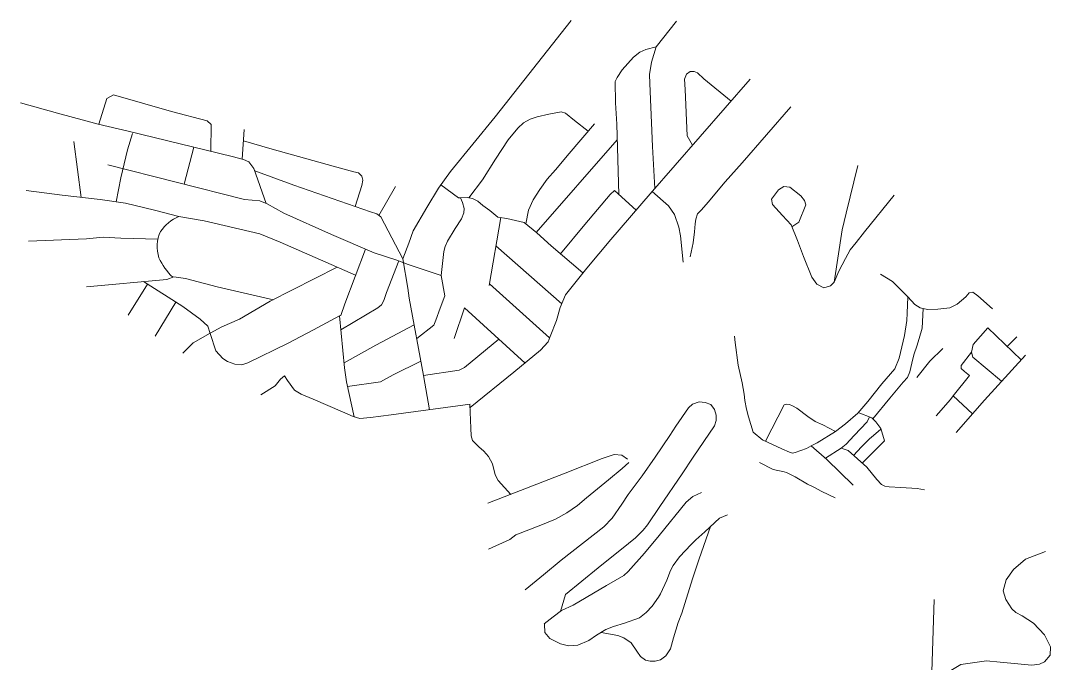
# Model space of a CAD drawing. Header units: metres. Extents: x 342074 to 345234, y 7372960 to 7377258.
# Drawn here: x 342074 to 343895, y 7374546 to 7375683 of the extents above; entities that cross this region are included whole.
import ezdxf

# ---------------------------------------------------------------- set-up
doc = ezdxf.new("R2010")
doc.units = ezdxf.units.M
for name, color, linetype, lineweight, true_color in [('AVENIDA ALBERT SCHWEITZER - 07_01_2021 - FERMOM_16 - FERMOM_79', 18, 'Continuous', 18, 0x000000), ('AVENIDA FELIPE COMÉRCIO - 07_01_2021 - FERMOM_19', 18, 'Continuous', 18, 0x000000), ('AVENIDA FERNANDO FERRARI - 07_01_2021 - FERMOM_40 - FERMOM_41', 18, 'Continuous', 18, 0x000000), ('AVENIDA JOSÉ ARTUR DA FROTA MOREIRA - 07_01_2021 - FERMOM_45', 18, 'Continuous', 18, 0x000000), ('MCT - JOSÉ ARTHUR DA FROTA MOREIRA', 18, 'Continuous', 18, 0x000000), ('MCT - PASSAGEM JESUS DE NAZARÉ', 18, 'Continuous', 18, 0x000000), ('MCT - RUA COMANDANTE ELIAS JAFETE', 18, 'Continuous', 18, 0x000000), ('MCT - RUA DAS ZÍNIAS FILHO', 18, 'Continuous', 18, 0x000000), ('MCT - RUA DÁCIO ÁGUIAR DE MORÃES', 18, 'Continuous', 18, 0x000000), ('MCT - RUA GREGÓRIO VITÓRIO MORASSI', 18, 'Continuous', 18, 0x000000), ('MCT - RUA MARIA JOSÉ DA SILVA', 18, 'Continuous', 18, 0x000000), ('MCT - RUA PETROLINA', 18, 'Continuous', 18, 0x000000), ('MCT - RUA PIRATININGA', 18, 'Continuous', 18, 0x000000), ('MCT - RUA PRIMAVERIL', 18, 'Continuous', 18, 0x000000), ('RUA ALBERTO ASÊNCIO - 07_01_2021 - FERMOM_15', 18, 'Continuous', 18, 0x000000), ('RUA ALUÍSIO DE AZEVEDO - 07_01_2021 - FERMOM_58', 18, 'Continuous', 18, 0x000000), ('RUA ANGELINA SCOPEL PINOTI - 07_01_2021 -FERMOM_29', 18, 'Continuous', 18, 0x000000), ('RUA ANTÔNIO GUERRA - 07_01_2021 - FERMOM_48', 18, 'Continuous', 18, 0x000000), ('RUA ANTÔNIO PINCHIARI - 07_01_2021 - FERMOM_53', 18, 'Continuous', 18, 0x000000), ('RUA ARI BARROSO - 07_01_2021 -FERMOM_28', 18, 'Continuous', 18, 0x000000), ('RUA ARISTÍDES ZANELA - 07_01_2021 -FERMOM_22', 18, 'Continuous', 18, 0x000000), ('RUA ATAÚLFO ALVES - 07_01_2021 - FERMOM_14', 18, 'Continuous', 18, 0x000000), ('RUA BARTIRA - 07_01_2021 - FERMOM_95', 18, 'Continuous', 18, 0x000000), ('RUA CARAJÁS - 07_01_2021 - FERMOM_83', 18, 'Continuous', 18, 0x000000), ('RUA CONDE DOS ARCOS - 07_01_2021 - FERMOM_36', 18, 'Continuous', 18, 0x000000), ('RUA CÂNDIDO CATELAN - 07_01_2021 -FERMOM_33', 18, 'Continuous', 18, 0x000000), ('RUA DA CONQUISTA - 08_01_2021 - FERMOM_178', 18, 'Continuous', 18, 0x000000), ('RUA DOS MIGRANTES - 07_01_2021 - FERMOM_70', 18, 'Continuous', 18, 0x000000), ('RUA EDMAR L.A. RABELLO - 07_01_2021 - FERMOM_55', 18, 'Continuous', 18, 0x000000), ('RUA ESPARTA - 07_01_2021 - FERMOM_75', 18, 'Continuous', 18, 0x000000), ('RUA EUDES CARDOSO - 07_01_2021 -FERMOM_38', 18, 'Continuous', 18, 0x000000), ('RUA FRANCISCO ARSUFFI - 07_01_2021 - FERMOM_44', 18, 'Continuous', 18, 0x000000), ('RUA FRANCISCO TOSI - 07_01_2021 - FERMOM_32', 18, 'Continuous', 18, 0x000000), ('RUA GOIÁS - 07_01_2021 -FERMOM_34', 18, 'Continuous', 18, 0x000000), ('RUA GUGLIELMO MARCONE - 07_01_2021 - FERMOM_50', 18, 'Continuous', 18, 0x000000), ('RUA HERON DOMINGUES - 07_01_2021 -FERMOM_5', 18, 'Continuous', 18, 0x000000), ('RUA HOLANDA CAVALCANTE - 07_01_2021 - FERMOM_59', 18, 'Continuous', 18, 0x000000), ('RUA ITAVERAVA - 07_01_2021 - FERMOM_71', 18, 'Continuous', 18, 0x000000), ('RUA JESUS DE NAZARETH  - FERMOM_64', 18, 'Continuous', 18, 0x000000), ('RUA JOSÉ BASTOS THOMPSON - 07_01_2021 - FERMOM_35', 18, 'Continuous', 18, 0x000000), ('RUA JOÃO APOLÔNIO GOMES (VI DA BIQUINHA) - 08_01_2021 - FERMOM_163', 18, 'Continuous', 18, 0x000000), ('RUA JOÃO CÂNCIO DE OLIVEIRA - 07_01_2021 - FERMOM_46', 18, 'Continuous', 18, 0x000000), ('RUA JOÃO DE BARROS - 07_01_2021 - FERMOM_57', 18, 'Continuous', 18, 0x000000), ('RUA JOÃO TEIXEIRA COELHO - 07_01_2021 - FERMOM_68', 18, 'Continuous', 18, 0x000000), ('RUA LARISSA LONGO - 08_01_2021 - FERMOM_151', 18, 'Continuous', 18, 0x000000), ('RUA LAURO DO NASCIMENTO - 07_01_2021 - FERMOM_56', 18, 'Continuous', 18, 0x000000), ('RUA LÍDIA CANALE ÉBOLI - 07_01_2021 - FERMOM_21', 18, 'Continuous', 18, 0x000000), ('RUA MANOEL DE LIMA - 07_01_2021 - FERMOM_2', 18, 'Continuous', 18, 0x000000), ('RUA MANOEL VITAL DO CARMO - 07_01_2021 - FERMOM_77', 18, 'Continuous', 18, 0x000000), ('RUA MIN. ADAUCTO CARDOSO - 07_01_2021 - FERMOM_7', 18, 'Continuous', 18, 0x000000), ('RUA MIN. BARROS MONTEIRO - FERMOM_8', 18, 'Continuous', 18, 0x000000), ('RUA MINAS GERAIS - 07_01_2021 - FERMOM_27', 18, 'Continuous', 18, 0x000000), ('RUA NELZA ASCÊNCIO - 07_01_2021 - FERMOM_24', 18, 'Continuous', 18, 0x000000), ('RUA NEMER FÉRES RAHAL - 07_01_2021 - FERMOM_39', 18, 'Continuous', 18, 0x000000), ('RUA NEUSA COELHO - 07_01_2021 - FERMOM_65', 18, 'Continuous', 18, 0x000000), ('RUA NOSSA SRA. DA BOA VIAGEM - 07_01_2021 - FERMOM_94', 18, 'Continuous', 18, 0x000000), ('RUA NOVA AURORA - 07_01_2021 - FERMOM_73', 18, 'Continuous', 18, 0x000000), ('RUA PADRE ANCHIETA - 07_01_2021 - FERMOM_96', 18, 'Continuous', 18, 0x000000), ('RUA PÉROLA BINGTON - 07_01_2021 - FERMOM_43', 18, 'Continuous', 18, 0x000000), ('RUA REG. LIMA E SILVA - 07_01_2021 - FERMOM_61 - FERMOM_63', 18, 'Continuous', 18, 0x000000), ('RUA ROLANDO PIETRO BONINI - 07_01_2021 - FERMOM_51', 18, 'Continuous', 18, 0x000000), ('RUA ROMILDO CEOLA - 07_01_2021 - FERMOM_26 - FERMOM_4', 18, 'Continuous', 18, 0x000000), ('RUA ROSA PACHECO - 07_01_2021 - FERMOM_30', 18, 'Continuous', 18, 0x000000), ('RUA SILVEIRA SAMPAIO - 07_01_2021 - FERMOM_20', 18, 'Continuous', 18, 0x000000), ('RUA TAMOIOS - 07_01_2021 - FERMOM_74', 18, 'Continuous', 18, 0x000000), ('RUA VENEZA - 07_01_2021 - FERMOM_72', 18, 'Continuous', 18, 0x000000), ('RUA VICENTE MOREIRA DA ROCHA - 07_01_2021 - FERMOM_18', 18, 'Continuous', 18, 0x000000), ('RUA VINHEDO - 07_01_2021 - FERMOM_84', 18, 'Continuous', 18, 0x000000), ('RUA YASMIN - 07_01_2021 - FERMOM_76 - FERMOM_80', 18, 'Continuous', 18, 0x000000), ('RUA ÁBRAMO LUCHESI - 07_01_2021- FERMOM_6', 18, 'Continuous', 18, 0x000000), ('RUA ÁURELIANO DE SOUZA - 07_01_2021 - FERMOM_60', 18, 'Continuous', 18, 0x000000), ('RUA ÂNGELO CUZZIOL - 07_01_2021 - FERMOM_31', 18, 'Continuous', 18, 0x000000), ('RUA ÍTALO MATTEI - 07_01_2021 - FERMOM_3', 18, 'Continuous', 18, 0x000000)]:
    doc.layers.add(name, color=color, linetype=linetype, lineweight=lineweight, true_color=true_color)

msp = doc.modelspace()

# ---------------------------------------------------------------- linework, layer by layer
at = {"layer": 'AVENIDA ALBERT SCHWEITZER - 07_01_2021 - FERMOM_16 - FERMOM_79', "linetype": 'ByBlock'}
msp.add_lwpolyline([(342797.3, 7374994.6), (342786.7, 7375055.4), (342761.4, 7375192.2), (342759, 7375209.6), (342749.9, 7375261.7), (342760.6, 7375289.5), (342768.3, 7375310.9), (342792.5, 7375352.5), (342812.9, 7375386.6), (342834.4, 7375415.9), (342913, 7375513.1), (343047.9, 7375683.1)], dxfattribs=at)
at = {"layer": 'AVENIDA FELIPE COMÉRCIO - 07_01_2021 - FERMOM_19', "linetype": 'ByBlock'}
msp.add_lwpolyline([(342663.7, 7374982.3), (342650.2, 7375044.2), (342647, 7375068.9), (342638.2, 7375160.6)], dxfattribs=at)
at = {"layer": 'AVENIDA FERNANDO FERRARI - 07_01_2021 - FERMOM_40 - FERMOM_41', "linetype": 'ByBlock'}
for points in [[(342638.2, 7375160.6), (342640.4, 7375161.7), (342647.1, 7375181.8), (342684.1, 7375279)], [(342291.1, 7375221.5), (342360.7, 7375177.2), (342391.6, 7375155.2), (342405.2, 7375142.4), (342409.5, 7375129.4), (342419.5, 7375099.1), (342431.5, 7375085.1), (342440, 7375080.1), (342453.1, 7375075.1), (342465.4, 7375074.2), (342475.9, 7375077.5), (342546.2, 7375111.9), (342591.8, 7375136), (342638.2, 7375160.6)]]:
    msp.add_lwpolyline(points, dxfattribs=at)
at = {"layer": 'AVENIDA JOSÉ ARTUR DA FROTA MOREIRA - 07_01_2021 - FERMOM_45', "linetype": 'ByBlock'}
msp.add_lwpolyline([(342190.4, 7375212.1), (342332.5, 7375225.3), (342344.8, 7375229.7)], dxfattribs=at)
at = {"layer": 'MCT - JOSÉ ARTHUR DA FROTA MOREIRA', "linetype": 'ByBlock'}
msp.add_lwpolyline([(342344.8, 7375229.7), (342365.4, 7375227), (342421.6, 7375212.2), (342521.1, 7375189.3)], dxfattribs=at)
at = {"layer": 'MCT - PASSAGEM JESUS DE NAZARÉ', "linetype": 'ByBlock'}
msp.add_lwpolyline([(343278.2, 7374848.3), (343262.6, 7374841.4), (343251.1, 7374831.1), (343203.4, 7374772.1), (343177.5, 7374740.9), (343148.3, 7374708.7), (343140.9, 7374701.7), (343110.2, 7374683.9), (343051.1, 7374649.1), (343030.4, 7374639.5), (343016, 7374628.4), (343000, 7374615.8)], dxfattribs=at)
at = {"layer": 'MCT - RUA COMANDANTE ELIAS JAFETE', "linetype": 'ByBlock'}
msp.add_lwpolyline([(343515, 7374956), (343492.5, 7374968.1), (343479.1, 7374974), (343466.3, 7374982.8), (343446.9, 7374997.4), (343439.3, 7375001.8), (343434, 7375003.8), (343429, 7375004.4), (343424.4, 7375003.4), (343391.3, 7374939)], dxfattribs=at)
at = {"layer": 'MCT - RUA DAS ZÍNIAS FILHO', "linetype": 'ByBlock'}
msp.add_lwpolyline([(343555, 7374989.7), (343579.4, 7374980.5), (343586.5, 7374973.3), (343595, 7374961.3), (343601.6, 7374940), (343562.2, 7374900.3)], dxfattribs=at)
at = {"layer": 'MCT - RUA DÁCIO ÁGUIAR DE MORÃES', "linetype": 'ByBlock'}
msp.add_lwpolyline([(343547.1, 7374913.8), (343561.1, 7374929.2), (343575.4, 7374943.4), (343582.5, 7374949.4), (343595.3, 7374960.4)], dxfattribs=at)
at = {"layer": 'MCT - RUA GREGÓRIO VITÓRIO MORASSI', "linetype": 'ByBlock'}
msp.add_lwpolyline([(342360.8, 7375095), (342379.1, 7375113.3), (342409.3, 7375130.1)], dxfattribs=at)
at = {"layer": 'MCT - RUA MARIA JOSÉ DA SILVA', "linetype": 'ByBlock'}
for points in [[(343497.3, 7374909), (343525.3, 7374926.9), (343537.6, 7374922.4), (343570.5, 7374892.9)], [(343570.5, 7374892.9), (343588.2, 7374871.5), (343596.6, 7374862.5), (343602.1, 7374859.4), (343609.8, 7374858.2), (343630.8, 7374857.1), (343659.4, 7374855.6), (343672.3, 7374853.1)]]:
    msp.add_lwpolyline(points, dxfattribs=at)
at = {"layer": 'MCT - RUA PETROLINA', "linetype": 'ByBlock'}
msp.add_lwpolyline([(343380.5, 7374901.2), (343404.9, 7374888.9), (343424.4, 7374884.6), (343428.4, 7374883.9), (343443.9, 7374875.9), (343465.3, 7374863), (343476.7, 7374857.8), (343490.8, 7374849.9), (343514.5, 7374839)], dxfattribs=at)
at = {"layer": 'MCT - RUA PIRATININGA', "linetype": 'ByBlock'}
msp.add_lwpolyline([(343658.7, 7375051.7), (343682, 7375080.6), (343705.1, 7375103.3)], dxfattribs=at)
at = {"layer": 'MCT - RUA PRIMAVERIL', "linetype": 'ByBlock'}
msp.add_lwpolyline([(343835.5, 7375123.9), (343818.5, 7375106.7)], dxfattribs=at)
at = {"layer": 'RUA ALBERTO ASÊNCIO - 07_01_2021 - FERMOM_15', "linetype": 'ByBlock'}
msp.add_lwpolyline([(342499.1, 7375021.2), (342524.4, 7375037.1), (342533.9, 7375048.6), (342540.8, 7375054.6), (342545.9, 7375046.7), (342558.6, 7375029.5), (342570.3, 7375022.5), (342591.4, 7375013.7), (342643.2, 7374991.1), (342662.4, 7374982.7), (342673.8, 7374979), (342692.6, 7374980.7), (342729.5, 7374985.5), (342868.8, 7375004.5)], dxfattribs=at)
at = {"layer": 'RUA ALUÍSIO DE AZEVEDO - 07_01_2021 - FERMOM_58', "linetype": 'ByBlock'}
msp.add_lwpolyline([(342940.9, 7374845), (342918.6, 7374869.3), (342913.3, 7374879.8), (342908.7, 7374899.3), (342901.3, 7374911.8), (342892.9, 7374921.4), (342884.4, 7374929.1), (342873.1, 7374940.4), (342870.8, 7374948.8), (342870.3, 7374961.9), (342868.6, 7375004.5)], dxfattribs=at)
at = {"layer": 'RUA ANGELINA SCOPEL PINOTI - 07_01_2021 -FERMOM_29', "linetype": 'ByBlock'}
msp.add_lwpolyline([(342074, 7375537.7), (342139.4, 7375519.6), (342211.1, 7375500), (342264.3, 7375487.2), (342448.4, 7375442.9), (342468.2, 7375437.5), (342477.6, 7375433.5), (342486.6, 7375421.5), (342508.1, 7375359.8)], dxfattribs=at)
at = {"layer": 'RUA ANTÔNIO GUERRA - 07_01_2021 - FERMOM_48', "linetype": 'ByBlock'}
msp.add_lwpolyline([(342851.7, 7375369.6), (342863.9, 7375370), (342873.4, 7375368.2), (342882.7, 7375363.5), (342891.7, 7375356.1), (342903.9, 7375347), (342918.2, 7375335.5), (342933.9, 7375333.2), (342964.3, 7375325.9), (342987.1, 7375307.4), (343012.1, 7375284.4), (343068.4, 7375236.7)], dxfattribs=at)
at = {"layer": 'RUA ANTÔNIO PINCHIARI - 07_01_2021 - FERMOM_53', "linetype": 'ByBlock'}
for points in [[(342817.3, 7375392.6), (342848.6, 7375369.5), (342851.7, 7375369.6)], [(342818, 7375232), (342822.6, 7375274.4), (342824.7, 7375283.7), (342828.8, 7375292.7), (342842.7, 7375315.2), (342853.6, 7375332.3), (342857.8, 7375343), (342858.2, 7375350.9), (342855.6, 7375361.1), (342851.7, 7375369.6)]]:
    msp.add_lwpolyline(points, dxfattribs=at)
at = {"layer": 'RUA ARI BARROSO - 07_01_2021 -FERMOM_28', "linetype": 'ByBlock'}
msp.add_lwpolyline([(342168.3, 7375469.1), (342181.4, 7375370.2)], dxfattribs=at)
at = {"layer": 'RUA ARISTÍDES ZANELA - 07_01_2021 -FERMOM_22', "linetype": 'ByBlock'}
msp.add_lwpolyline([(342646.2, 7375077.7), (342702.2, 7375109.2), (342770.1, 7375144.9)], dxfattribs=at)
at = {"layer": 'RUA ATAÚLFO ALVES - 07_01_2021 - FERMOM_14', "linetype": 'ByBlock'}
msp.add_lwpolyline([(342840.5, 7375120.5), (342858.7, 7375174.9)], dxfattribs=at)
at = {"layer": 'RUA BARTIRA - 07_01_2021 - FERMOM_95', "linetype": 'ByBlock'}
msp.add_lwpolyline([(343258.1, 7375265.1), (343263.4, 7375290), (343265.6, 7375309.6), (343266.7, 7375323.5), (343268, 7375332), (343270.8, 7375341.3), (343278.1, 7375348.4), (343289.9, 7375362.1), (343320, 7375397.9), (343350, 7375431.5), (343435.8, 7375530.3)], dxfattribs=at)
at = {"layer": 'RUA CARAJÁS - 07_01_2021 - FERMOM_83', "linetype": 'ByBlock'}
for points in [[(343580.9, 7374978.9), (343610.9, 7375015.1), (343635, 7375043.6), (343642.1, 7375051.9), (343646.3, 7375061.9), (343652, 7375085), (343654.1, 7375093.5), (343659.1, 7375107), (343663.3, 7375120.6), (343668.3, 7375139.2), (343670.1, 7375173.7)], [(343525.3, 7374926.9), (343533.8, 7374934.1), (343548.1, 7374949.2), (343571.1, 7374973.2), (343575.3, 7374982)]]:
    msp.add_lwpolyline(points, dxfattribs=at)
at = {"layer": 'RUA CONDE DOS ARCOS - 07_01_2021 - FERMOM_36', "linetype": 'ByBlock'}
msp.add_lwpolyline([(342242.9, 7375362.4), (342251.5, 7375405.1), (342263.2, 7375454.7), (342272.1, 7375483.5)], dxfattribs=at)
at = {"layer": 'RUA CÂNDIDO CATELAN - 07_01_2021 -FERMOM_33', "linetype": 'ByBlock'}
msp.add_lwpolyline([(342469.4, 7375490.2), (342465.8, 7375438.2)], dxfattribs=at)
at = {"layer": 'RUA DA CONQUISTA - 08_01_2021 - FERMOM_178', "linetype": 'ByBlock'}
for points in [[(342866.6, 7375369.5), (342890.6, 7375401.2), (342913.8, 7375437.8), (342936.4, 7375471.9), (342953.5, 7375492.8), (342963.2, 7375502.5), (342975.1, 7375508.8), (342987.4, 7375513.1), (343007.9, 7375517.7), (343030, 7375521.6)], [(343030, 7375521.6), (343037.4, 7375519.3), (343053.6, 7375506.6), (343077.4, 7375487.5)], [(342967.5, 7375323.3), (342972, 7375347.9), (342980.4, 7375366.2), (342992.5, 7375384.1), (343005.1, 7375402.7), (343020.2, 7375419.1), (343043.9, 7375448.2), (343088.6, 7375500.6)]]:
    msp.add_lwpolyline(points, dxfattribs=at)
at = {"layer": 'RUA DOS MIGRANTES - 07_01_2021 - FERMOM_70', "linetype": 'ByBlock'}
msp.add_lwpolyline([(343728.4, 7374954.2), (343778.7, 7375011.8), (343850.8, 7375091.1)], dxfattribs=at)
at = {"layer": 'RUA EDMAR L.A. RABELLO - 07_01_2021 - FERMOM_55', "linetype": 'ByBlock'}
msp.add_lwpolyline([(342087.8, 7375292.8), (342190.4, 7375297), (342220, 7375300.1), (342251.1, 7375298.1), (342316.8, 7375296.4)], dxfattribs=at)
at = {"layer": 'RUA ESPARTA - 07_01_2021 - FERMOM_75', "linetype": 'ByBlock'}
msp.add_lwpolyline([(343594.5, 7375234.7), (343616.1, 7375221.3), (343627.5, 7375209.5), (343643, 7375194.6), (343655.1, 7375180.6), (343664.8, 7375174.8), (343677.8, 7375171.9), (343695.8, 7375172.6), (343717.2, 7375174.8), (343730.3, 7375181.3), (343745.7, 7375194.4), (343751.3, 7375201.6), (343758.2, 7375202.5), (343766.9, 7375196.3), (343792.9, 7375173.2)], dxfattribs=at)
at = {"layer": 'RUA EUDES CARDOSO - 07_01_2021 -FERMOM_38', "linetype": 'ByBlock'}
msp.add_lwpolyline([(342914.6, 7375284.5), (343030.9, 7375181.8)], dxfattribs=at)
at = {"layer": 'RUA FRANCISCO ARSUFFI - 07_01_2021 - FERMOM_44', "linetype": 'ByBlock'}
msp.add_lwpolyline([(342311.7, 7375124.8), (342348.7, 7375184.9)], dxfattribs=at)
at = {"layer": 'RUA FRANCISCO TOSI - 07_01_2021 - FERMOM_32', "linetype": 'ByBlock'}
msp.add_lwpolyline([(342468, 7375470.6), (342518.7, 7375455.7), (342626.8, 7375425.7), (342663, 7375415.8), (342671.4, 7375413.5), (342677.5, 7375408.1), (342679.5, 7375400.6), (342677.4, 7375391.2), (342665.7, 7375354)], dxfattribs=at)
at = {"layer": 'RUA GOIÁS - 07_01_2021 -FERMOM_34', "linetype": 'ByBlock'}
msp.add_lwpolyline([(342363.4, 7375393.7), (342380.4, 7375459.2)], dxfattribs=at)
at = {"layer": 'RUA GUGLIELMO MARCONE - 07_01_2021 - FERMOM_50', "linetype": 'ByBlock'}
msp.add_lwpolyline([(343028.7, 7375270.4), (343071.8, 7375322.2), (343116.3, 7375375.4), (343124.5, 7375382.3)], dxfattribs=at)
at = {"layer": 'RUA HERON DOMINGUES - 07_01_2021 -FERMOM_5', "linetype": 'ByBlock'}
msp.add_lwpolyline([(343124.5, 7375382.3), (343162.6, 7375347.9)], dxfattribs=at)
at = {"layer": 'RUA HOLANDA CAVALCANTE - 07_01_2021 - FERMOM_59', "linetype": 'ByBlock'}
msp.add_lwpolyline([(342900.5, 7374829.3), (343037.1, 7374882.6), (343102.4, 7374908.2), (343123.7, 7374915.6), (343137.2, 7374914.5), (343147.4, 7374907)], dxfattribs=at)
at = {"layer": 'RUA ITAVERAVA - 07_01_2021 - FERMOM_71', "linetype": 'ByBlock'}
msp.add_lwpolyline([(343723.3, 7375019.1), (343757.6, 7374987.6)], dxfattribs=at)
at = {"layer": 'RUA JESUS DE NAZARETH  - FERMOM_64', "linetype": 'ByBlock'}
msp.add_lwpolyline([(343000.3, 7374615.4), (343001.1, 7374600.8), (343010, 7374590), (343028.9, 7374580.5), (343042.7, 7374576.9), (343059.3, 7374578.3), (343078.6, 7374586.7), (343092.3, 7374596.1), (343109, 7374605.7), (343122.7, 7374611.4), (343142, 7374616.9), (343168.7, 7374626.5), (343180.5, 7374635.9), (343190.7, 7374647.1), (343202.1, 7374663.2), (343205.4, 7374669.3), (343216.9, 7374693.3), (343223.2, 7374710.5), (343227.9, 7374718.9), (343239.3, 7374734.5), (343259.8, 7374756.2), (343267.9, 7374764.7), (343284.1, 7374779), (343310.2, 7374803), (343323.8, 7374808.9)], dxfattribs=at)
at = {"layer": 'RUA JOSÉ BASTOS THOMPSON - 07_01_2021 - FERMOM_35', "linetype": 'ByBlock'}
msp.add_lwpolyline([(342212.5, 7375499.6), (342226.4, 7375545.4), (342238, 7375551.8), (342340.7, 7375522.3), (342404.2, 7375505.9), (342411, 7375499), (342410.4, 7375452)], dxfattribs=at)
at = {"layer": 'RUA JOÃO APOLÔNIO GOMES (VI DA BIQUINHA) - 08_01_2021 - FERMOM_163', "linetype": 'ByBlock'}
msp.add_lwpolyline([(343591.2, 7374456.2), (343736.8, 7374544.2), (343782.1, 7374550.6), (343806, 7374548.1), (343862, 7374542.8), (343875.6, 7374544.9), (343884.5, 7374548.7), (343894.4, 7374560.3), (343895.1, 7374575.3), (343884.7, 7374596.5), (343865.4, 7374617.3), (343844.9, 7374630), (343834.2, 7374635.9), (343826.9, 7374642.6), (343816.4, 7374658.9), (343811.5, 7374674.2), (343816.6, 7374693.7), (343830, 7374712.2), (343850.9, 7374730.2), (343886.3, 7374744)], dxfattribs=at)
at = {"layer": 'RUA JOÃO CÂNCIO DE OLIVEIRA - 07_01_2021 - FERMOM_46', "linetype": 'ByBlock'}
for centre, radius, start, end in [((342381.7, 7375270.1), 72.1, 112.8955, 146.4962), ((342375.9, 7375283.3), 60.5, 153.8851, 198.9919), ((342420.9, 7375309.5), 112, 204.1778, 225.9176)]:
    msp.add_arc(centre, radius, start, end, dxfattribs=at)
at = {"layer": 'RUA JOÃO DE BARROS - 07_01_2021 - FERMOM_57', "linetype": 'ByBlock'}
for points in [[(343403.7, 7375357.5), (343402, 7375367), (343414.3, 7375384), (343423.9, 7375389.8), (343434.5, 7375388.2), (343453.9, 7375373.2), (343460.5, 7375364.6), (343462.7, 7375357.4), (343450, 7375326.3), (343437.8, 7375318.3)], [(343403.7, 7375357.5), (343421.1, 7375338.5), (343436.4, 7375321.7), (343448, 7375293.9), (343458.2, 7375265.7), (343473, 7375229.1), (343482, 7375216.8), (343494.5, 7375210.6), (343506.3, 7375214.1), (343512.7, 7375220.3), (343520.9, 7375239.7), (343532.8, 7375262.4), (343541.2, 7375277.3), (343551.6, 7375290.3), (343566.6, 7375309.6), (343618.8, 7375374.1)]]:
    msp.add_lwpolyline(points, dxfattribs=at)
at = {"layer": 'RUA JOÃO TEIXEIRA COELHO - 07_01_2021 - FERMOM_68', "linetype": 'ByBlock'}
msp.add_lwpolyline([(343100.5, 7374600.8), (343130.2, 7374595.4), (343140.9, 7374591), (343153.6, 7374582.3), (343163.6, 7374567.7), (343170.4, 7374558), (343179.1, 7374551.7), (343187.3, 7374550), (343196.1, 7374550), (343205.7, 7374552.3), (343214.8, 7374559.4), (343223.1, 7374571.5), (343228.7, 7374591), (343237, 7374618.5), (343243.1, 7374634.9)], dxfattribs=at)
at = {"layer": 'RUA LARISSA LONGO - 08_01_2021 - FERMOM_151', "linetype": 'ByBlock'}
msp.add_lwpolyline([(343685, 7374512.8), (343689.7, 7374658.8)], dxfattribs=at)
at = {"layer": 'RUA LAURO DO NASCIMENTO - 07_01_2021 - FERMOM_56', "linetype": 'ByBlock'}
msp.add_lwpolyline([(343512.8, 7375220.4), (343526.9, 7375312.7), (343534, 7375342.5), (343554.3, 7375427)], dxfattribs=at)
at = {"layer": 'RUA LÍDIA CANALE ÉBOLI - 07_01_2021 - FERMOM_21', "linetype": 'ByBlock'}
msp.add_lwpolyline([(342786.7, 7375055.2), (342849.6, 7375064.9), (342859, 7375069.2), (342919.5, 7375119.6)], dxfattribs=at)
at = {"layer": 'RUA MANOEL DE LIMA - 07_01_2021 - FERMOM_2', "linetype": 'ByBlock'}
msp.add_lwpolyline([(342858.7, 7375174.9), (342966.1, 7375077.3)], dxfattribs=at)
at = {"layer": 'RUA MANOEL VITAL DO CARMO - 07_01_2021 - FERMOM_77', "linetype": 'ByBlock'}
for points in [[(343336.4, 7375124.8), (343337.8, 7375113.8), (343342.8, 7375073.8), (343349.9, 7375042.5), (343353.5, 7375022.3), (343354.9, 7375011.3), (343357.8, 7374995.6), (343361, 7374982.3), (343369.6, 7374955.3), (343386.6, 7374941.1)], [(343386.9, 7374941.1), (343420, 7374925.8), (343433.7, 7374919.5), (343439.2, 7374917.8), (343443.5, 7374919), (343464, 7374926.4), (343471.8, 7374930.6)]]:
    msp.add_lwpolyline(points, dxfattribs=at)
at = {"layer": 'RUA MIN. ADAUCTO CARDOSO - 07_01_2021 - FERMOM_7', "linetype": 'ByBlock'}
for points in [[(343233.6, 7375682.3), (343198.1, 7375636.5)], [(343195.5, 7375385.9), (343191.3, 7375460.3), (343186.6, 7375572), (343186.3, 7375587.7), (343189.5, 7375609.8), (343198.1, 7375636.5)]]:
    msp.add_lwpolyline(points, dxfattribs=at)
at = {"layer": 'RUA MIN. BARROS MONTEIRO - FERMOM_8', "linetype": 'ByBlock'}
msp.add_lwpolyline([(343330.4, 7375540.7), (343282.1, 7375580.3), (343271.3, 7375590.7), (343264.9, 7375593.2), (343258.3, 7375593.2), (343251.4, 7375588.3), (343247.9, 7375579.6), (343249.2, 7375561.4), (343252.6, 7375479.1), (343262.4, 7375462.7)], dxfattribs=at)
at = {"layer": 'RUA MINAS GERAIS - 07_01_2021 - FERMOM_27', "linetype": 'ByBlock'}
msp.add_lwpolyline([(342818, 7375232), (342759.6, 7375251.9), (342739.2, 7375259.3), (342699.5, 7375272.5), (342623.9, 7375304.6), (342539.7, 7375342.6), (342509.9, 7375359.1), (342497.2, 7375364.4), (342469.9, 7375366.9), (342228.2, 7375427.8)], dxfattribs=at)
at = {"layer": 'RUA NELZA ASCÊNCIO - 07_01_2021 - FERMOM_24', "linetype": 'ByBlock'}
msp.add_lwpolyline([(342409.3, 7375130.1), (342429.7, 7375141.5), (342461.3, 7375154.8), (342515.6, 7375186.5), (342633.7, 7375247)], dxfattribs=at)
at = {"layer": 'RUA NEMER FÉRES RAHAL - 07_01_2021 - FERMOM_39', "linetype": 'ByBlock'}
msp.add_lwpolyline([(342083.7, 7375382.6), (342147.6, 7375374.1), (342214.8, 7375366.4), (342259.8, 7375360.1), (342310.9, 7375347.8), (342353.7, 7375336.5), (342398.7, 7375328.6), (342497.3, 7375306.1), (342532.8, 7375291.4), (342666.4, 7375232.5)], dxfattribs=at)
at = {"layer": 'RUA NEUSA COELHO - 07_01_2021 - FERMOM_65', "linetype": 'ByBlock'}
msp.add_lwpolyline([(343243.1, 7374634.9), (343261.9, 7374695.7), (343273.8, 7374731), (343294, 7374788.2)], dxfattribs=at)
at = {"layer": 'RUA NOSSA SRA. DA BOA VIAGEM - 07_01_2021 - FERMOM_94', "linetype": 'ByBlock'}
msp.add_lwpolyline([(342868.9, 7374998.4), (342946.3, 7375061), (342993.3, 7375099.8), (343006.9, 7375114.6), (343010.6, 7375124.2), (343021.9, 7375152.5), (343028.4, 7375175.7), (343037.5, 7375197.7), (343075.2, 7375245.3), (343117.9, 7375295.9), (343187.6, 7375376.9), (343364.2, 7375579.5)], dxfattribs=at)
at = {"layer": 'RUA NOVA AURORA - 07_01_2021 - FERMOM_73', "linetype": 'ByBlock'}
msp.add_lwpolyline([(343784.7, 7375139.7), (343843.2, 7375082.7)], dxfattribs=at)
at = {"layer": 'RUA PADRE ANCHIETA - 07_01_2021 - FERMOM_96', "linetype": 'ByBlock'}
msp.add_lwpolyline([(343191.1, 7375380.9), (343219.6, 7375355.2), (343230.2, 7375340), (343238.1, 7375317.9), (343241.1, 7375302.1), (343245.6, 7375256)], dxfattribs=at)
at = {"layer": 'RUA PÉROLA BINGTON - 07_01_2021 - FERMOM_43', "linetype": 'ByBlock'}
msp.add_lwpolyline([(342264.3, 7375162), (342298.4, 7375216.8)], dxfattribs=at)
at = {"layer": 'RUA REG. LIMA E SILVA - 07_01_2021 - FERMOM_61 - FERMOM_63', "linetype": 'ByBlock'}
msp.add_lwpolyline([(342966.4, 7374676.1), (342998.9, 7374702.9), (343030.1, 7374728.6), (343105.1, 7374787.3), (343120.2, 7374803), (343137.3, 7374827.8), (343148.7, 7374844.9), (343173.2, 7374877.9), (343195.9, 7374911.1), (343222.2, 7374949.4), (343232.8, 7374965.9), (343254.9, 7374998.2), (343261.9, 7375004.7), (343274, 7375008.5), (343284.6, 7375007.7), (343294.5, 7375003.8), (343301.3, 7374995.2), (343304.3, 7374985.4), (343304.3, 7374975.5), (343301, 7374966.4), (343263.4, 7374910.8), (343243.9, 7374881.4), (343204.3, 7374823.3), (343182.7, 7374790.9), (343175.1, 7374781.8), (343161.5, 7374768.3), (343149.2, 7374758), (343095.6, 7374715), (343037.5, 7374667.7), (343028.5, 7374638.1)], dxfattribs=at)
at = {"layer": 'RUA ROLANDO PIETRO BONINI - 07_01_2021 - FERMOM_51', "linetype": 'ByBlock'}
msp.add_lwpolyline([(342985.8, 7375308.5), (343129.1, 7375471.9)], dxfattribs=at)
at = {"layer": 'RUA ROMILDO CEOLA - 07_01_2021 - FERMOM_26 - FERMOM_4', "linetype": 'ByBlock'}
for points in [[(342902.7, 7375214.2), (342923.1, 7375334.8)], [(342903.3, 7375217.2), (343009.6, 7375121.7)]]:
    msp.add_lwpolyline(points, dxfattribs=at)
at = {"layer": 'RUA ROSA PACHECO - 07_01_2021 - FERMOM_30', "linetype": 'ByBlock'}
msp.add_lwpolyline([(342488.1, 7375417.2), (342556.9, 7375392), (342692.9, 7375344.5), (342704.2, 7375341), (342711, 7375336.1), (342749.9, 7375261.7)], dxfattribs=at)
at = {"layer": 'RUA SILVEIRA SAMPAIO - 07_01_2021 - FERMOM_20', "linetype": 'ByBlock'}
msp.add_lwpolyline([(342652, 7375036.1), (342710.7, 7375044.1), (342732.8, 7375056.2), (342782, 7375080.9)], dxfattribs=at)
at = {"layer": 'RUA TAMOIOS - 07_01_2021 - FERMOM_74', "linetype": 'ByBlock'}
for points in [[(343758.1, 7375087.7), (343755.5, 7375096.5), (343758.8, 7375109.9), (343784.7, 7375139.7)], [(343758.1, 7375087.7), (343808.9, 7375045)]]:
    msp.add_lwpolyline(points, dxfattribs=at)
at = {"layer": 'RUA VENEZA - 07_01_2021 - FERMOM_72', "linetype": 'ByBlock'}
for points in [[(343723.3, 7375019.1), (343752.1, 7375055), (343743.3, 7375062.1), (343737.4, 7375067.5), (343737, 7375073.2), (343755.5, 7375096.7)], [(343692.8, 7374984), (343718.2, 7375012.7), (343723.3, 7375019.1)]]:
    msp.add_lwpolyline(points, dxfattribs=at)
at = {"layer": 'RUA VICENTE MOREIRA DA ROCHA - 07_01_2021 - FERMOM_18', "linetype": 'ByBlock'}
msp.add_lwpolyline([(342640.5, 7375135.9), (342705.5, 7375174.8), (342712.4, 7375180.5), (342716.2, 7375188.2), (342721.1, 7375202.2), (342742.8, 7375258)], dxfattribs=at)
at = {"layer": 'RUA VINHEDO - 07_01_2021 - FERMOM_84', "linetype": 'ByBlock'}
msp.add_lwpolyline([(343471.8, 7374930.6), (343499.9, 7374906.8), (343546.3, 7374861.1)], dxfattribs=at)
at = {"layer": 'RUA YASMIN - 07_01_2021 - FERMOM_76 - FERMOM_80', "linetype": 'ByBlock'}
msp.add_lwpolyline([(343471.8, 7374930.6), (343482.5, 7374936.4), (343515, 7374956), (343532.7, 7374969.5), (343554.3, 7374988.9), (343572.2, 7375009.1), (343597, 7375040.7), (343619.9, 7375066.8), (343627.5, 7375086.2), (343637.3, 7375126.2), (343641.5, 7375152.6), (343641.8, 7375165.3), (343643, 7375194.7)], dxfattribs=at)
at = {"layer": 'RUA ÁBRAMO LUCHESI - 07_01_2021- FERMOM_6', "linetype": 'ByBlock'}
msp.add_lwpolyline([(343198.1, 7375636.5), (343179.9, 7375631.7), (343169.2, 7375627.2), (343157.9, 7375618.3), (343138.1, 7375596.2), (343128.8, 7375582.4), (343125.3, 7375575.1), (343126.3, 7375537.7), (343128.2, 7375499.8), (343131.9, 7375375.6)], dxfattribs=at)
at = {"layer": 'RUA ÁURELIANO DE SOUZA - 07_01_2021 - FERMOM_60', "linetype": 'ByBlock'}
msp.add_lwpolyline([(342901.5, 7374748.1), (342939.4, 7374765), (342950, 7374773.3), (342994.1, 7374790.6), (343020.1, 7374801.4), (343040, 7374812.1), (343059, 7374825.6), (343074.5, 7374839), (343113.6, 7374870.9), (343137.6, 7374890.9), (343149.8, 7374901.2)], dxfattribs=at)
at = {"layer": 'RUA ÂNGELO CUZZIOL - 07_01_2021 - FERMOM_31', "linetype": 'ByBlock'}
msp.add_lwpolyline([(342737.1, 7375389.4), (342707.5, 7375338.6)], dxfattribs=at)
at = {"layer": 'RUA ÍTALO MATTEI - 07_01_2021 - FERMOM_3', "linetype": 'ByBlock'}
msp.add_lwpolyline([(342774.7, 7375120.5), (342804.8, 7375144.3), (342808.2, 7375152.9), (342815.8, 7375174.2), (342824.4, 7375196.1), (342818, 7375232)], dxfattribs=at)

doc.saveas('drawing.dxf')
